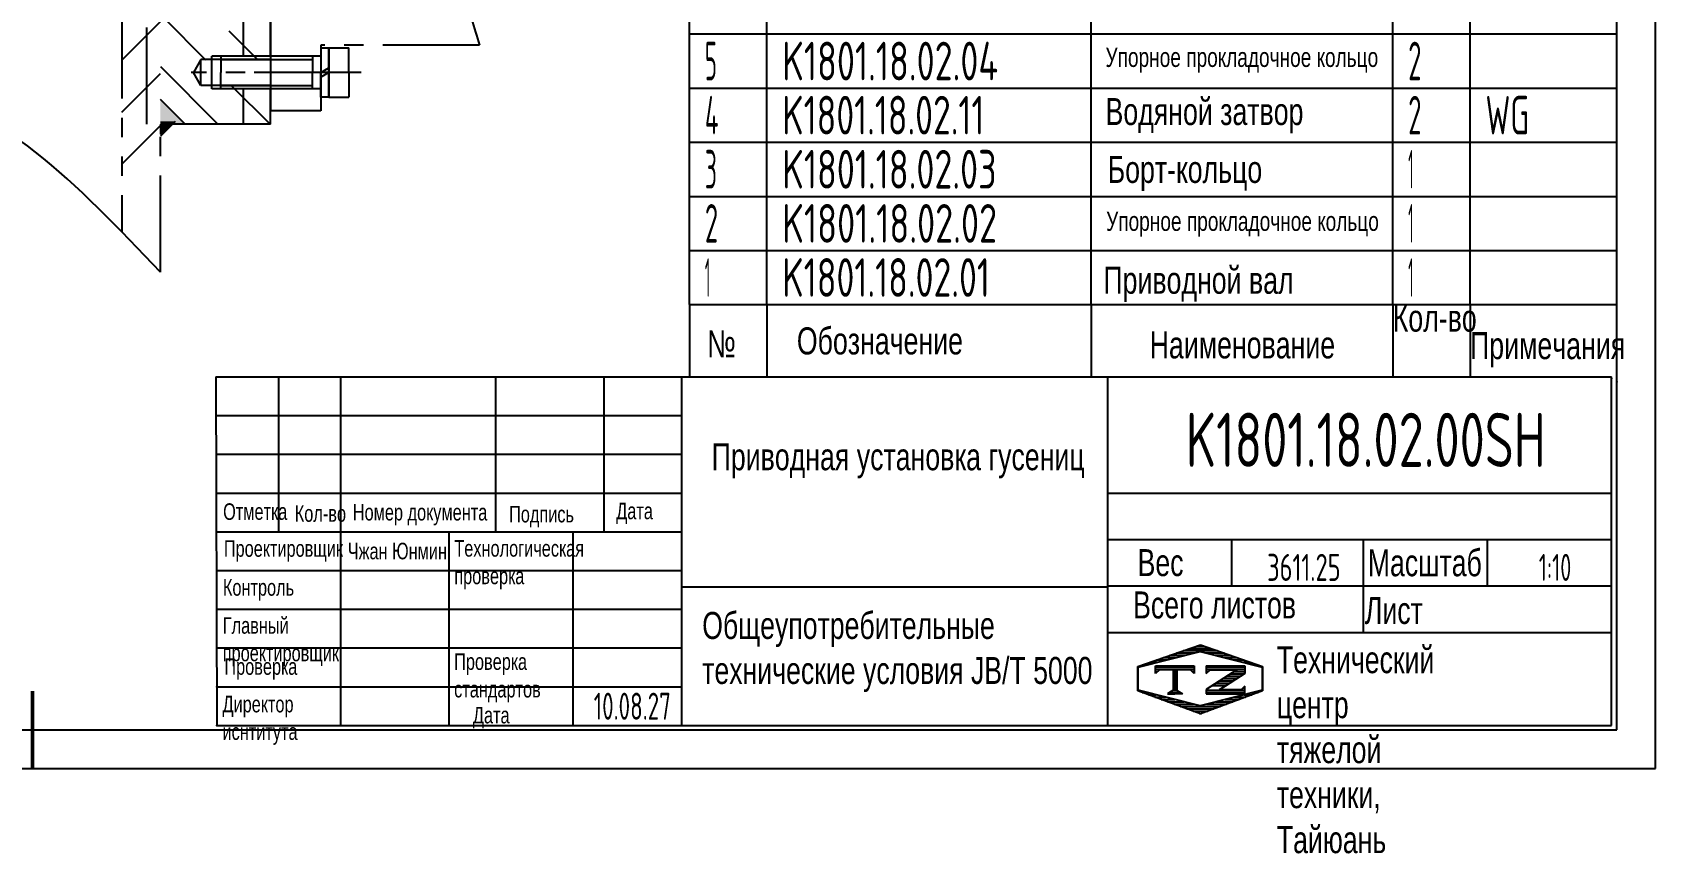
# Model space of a CAD drawing. Header units: millimetres. Extents: x -2 to 4202, y -110 to 2972.
# Drawn here: x 2100 to 4200, y -110 to 952 of the extents above; entities that cross this region are included whole.
import ezdxf
from ezdxf.enums import TextEntityAlignment as Align

# ---------------------------------------------------------------- set-up
doc = ezdxf.new("R2010")
doc.units = ezdxf.units.MM
doc.header["$LTSCALE"] = 100
doc.linetypes.add('G', pattern=[2, 1.25, -0.25, 0.25, -0.25])
doc.linetypes.add('K', pattern=[2.5, 1.25, -0.25, 0.25, -0.25, 0.25, -0.25])
for name, color, linetype in [('01', 7, 'Continuous'), ('02', 1, 'Continuous'), ('05', 4, 'G'), ('07', 6, 'K'), ('11', 3, 'Continuous'), ('THICK', 7, 'Continuous')]:
    doc.layers.add(name, color=color, linetype=linetype)
doc.styles.get("Standard").update_dxf_attribs({"font": 'isocp', "width": 0.707, "bigfont": 'intecad.shx'})

# ---------------------------------------------------------------- blocks, each defined once
blk = doc.blocks.new('*U338')
at = {"layer": '01'}
for points in [[(415, 5), (415, 292)], [(25, 5), (415, 5)]]:
    blk.add_lwpolyline(points, dxfattribs=at)
at = {"layer": '01', "const_width": 0.5}
blk.add_lwpolyline([(210, 0), (210, 10)], dxfattribs=at)
at = {"layer": '02'}
for points in [[(420, 0), (420, 297)], [(0, 0), (420, 0)]]:
    blk.add_lwpolyline(points, dxfattribs=at)
blk = doc.blocks.new('*U341')
at = {"layer": '01'}
for p, q in [((0, -70), (0, 0)), ((1200, -70), (1200, 0))]:
    blk.add_line(p, q, dxfattribs=at)
at = {"layer": '02'}
for p, q in [((0, 0), (100, 0)), ((100, -70), (100, 0)), ((100, 0), (520, 0)), ((520, -70), (520, 0)), ((520, 0), (910, 0)), ((910, -70), (910, 0)), ((910, 0), (1010, 0)), ((1010, -70), (1010, 0)), ((1010, 0), (1200, 0))]:
    blk.add_line(p, q, dxfattribs=at)
blk = doc.blocks.new('*U342')
at = {"layer": '01'}
for p, q in [((0, -70), (0, 0)), ((1200, -70), (1200, 0))]:
    blk.add_line(p, q, dxfattribs=at)
at = {"layer": '02'}
for p, q in [((0, 0), (100, 0)), ((100, -70), (100, 0)), ((100, 0), (520, 0)), ((520, -70), (520, 0)), ((520, 0), (910, 0)), ((910, -70), (910, 0)), ((910, 0), (1010, 0)), ((1010, -70), (1010, 0)), ((1010, 0), (1200, 0))]:
    blk.add_line(p, q, dxfattribs=at)
blk = doc.blocks.new('*U343')
at = {"layer": '01'}
for p, q in [((0, -70), (0, 0)), ((1200, -70), (1200, 0))]:
    blk.add_line(p, q, dxfattribs=at)
at = {"layer": '02'}
for p, q in [((0, 0), (100, 0)), ((100, -70), (100, 0)), ((100, 0), (520, 0)), ((520, -70), (520, 0)), ((520, 0), (910, 0)), ((910, -70), (910, 0)), ((910, 0), (1010, 0)), ((1010, -70), (1010, 0)), ((1010, 0), (1200, 0))]:
    blk.add_line(p, q, dxfattribs=at)
blk = doc.blocks.new('*U344')
at = {"layer": '01'}
for p, q in [((0, -70), (0, 0)), ((1200, -70), (1200, 0))]:
    blk.add_line(p, q, dxfattribs=at)
at = {"layer": '02'}
for p, q in [((0, 0), (100, 0)), ((100, -70), (100, 0)), ((100, 0), (520, 0)), ((520, -70), (520, 0)), ((520, 0), (910, 0)), ((910, -70), (910, 0)), ((910, 0), (1010, 0)), ((1010, -70), (1010, 0)), ((1010, 0), (1200, 0))]:
    blk.add_line(p, q, dxfattribs=at)
blk = doc.blocks.new('*U345')
at = {"layer": '01'}
for p, q in [((0, -70), (0, 0)), ((1200, -70), (1200, 0))]:
    blk.add_line(p, q, dxfattribs=at)
at = {"layer": '02'}
for p, q in [((0, 0), (100, 0)), ((100, -70), (100, 0)), ((100, 0), (520, 0)), ((520, -70), (520, 0)), ((520, 0), (910, 0)), ((910, -70), (910, 0)), ((910, 0), (1010, 0)), ((1010, -70), (1010, 0)), ((1010, 0), (1200, 0))]:
    blk.add_line(p, q, dxfattribs=at)
blk = doc.blocks.new('*U346')
at = {"layer": '01'}
for p, q in [((0, -70), (0, 0)), ((1200, -70), (1200, 0))]:
    blk.add_line(p, q, dxfattribs=at)
at = {"layer": '02'}
for p, q in [((0, 0), (100, 0)), ((100, -70), (100, 0)), ((100, 0), (520, 0)), ((520, -70), (520, 0)), ((520, 0), (910, 0)), ((910, -70), (910, 0)), ((910, 0), (1010, 0)), ((1010, -70), (1010, 0)), ((1010, 0), (1200, 0))]:
    blk.add_line(p, q, dxfattribs=at)
blk = doc.blocks.new('*X367')
at = {"color": 0}
for p, q in [((127.06, 7.8), (132.06, 7.8)), ((127.06, 7.5), (132.06, 7.5)), ((127.06, 7.2), (127.32, 7.2)), ((129.23, 6.3), (131.04, 6.3)), ((129.7, 6.6), (131.51, 6.6)), ((130.16, 6.9), (131.98, 6.9)), ((130.62, 7.2), (132.06, 7.2)), ((127.84, 5.4), (129.64, 5.4)), ((128.3, 5.7), (130.1, 5.7)), ((128.77, 6), (130.57, 6))]:
    blk.add_line(p, q, dxfattribs=at)
blk = doc.blocks.new('*X368')
at = {"color": 0}
for p, q in [((127.06, 4.8), (132.06, 4.8)), ((127.06, 4.5), (132.06, 4.5)), ((131.84, 5.1), (132.06, 5.1))]:
    blk.add_line(p, q, dxfattribs=at)
blk = doc.blocks.new('*X366')
at = {"color": 0}
for p, q in [((122.34, 4.5), (123.72, 4.5)), ((122.82, 4.8), (123.24, 4.8))]:
    blk.add_line(p, q, dxfattribs=at)
blk = doc.blocks.new('*X365')
at = {"color": 0}
for p, q in [((120.53, 7.8), (125.53, 7.8)), ((120.53, 7.5), (125.53, 7.5)), ((120.53, 7.2), (120.79, 7.2)), ((125.27, 7.2), (125.53, 7.2))]:
    blk.add_line(p, q, dxfattribs=at)
blk = doc.blocks.new('*X364')
at = {"color": 0}
for p, q in [((125.83, 10.5), (126.82, 10.5)), ((119.8, 8.4), (120.72, 8.4)), ((120.66, 8.7), (121.92, 8.7)), ((121.52, 9), (123.12, 9)), ((122.38, 9.3), (124.32, 9.3)), ((123.24, 9.6), (125.52, 9.6)), ((124.1, 9.9), (128.52, 9.9)), ((124.97, 10.2), (127.67, 10.2)), ((127.02, 9.6), (129.37, 9.6)), ((128.22, 9.3), (130.22, 9.3)), ((129.42, 9), (131.07, 9)), ((130.62, 8.7), (131.92, 8.7)), ((131.82, 8.4), (132.77, 8.4)), ((118.22, 7.8), (118.32, 7.8)), ((118.22, 7.5), (118.27, 7.5)), ((118.22, 7.2), (118.27, 7.2)), ((118.22, 6.9), (118.27, 6.9)), ((118.22, 6.6), (118.27, 6.6)), ((118.22, 6.3), (118.27, 6.3)), ((118.94, 8.1), (119.52, 8.1)), ((133.02, 8.1), (133.62, 8.1)), ((134.22, 7.8), (134.32, 7.8)), ((134.27, 7.5), (134.32, 7.5)), ((134.27, 7.2), (134.32, 7.2)), ((134.27, 6.9), (134.32, 6.9)), ((134.27, 6.6), (134.32, 6.6)), ((134.27, 6.3), (134.32, 6.3)), ((118.22, 6), (118.27, 6)), ((118.22, 5.7), (118.27, 5.7)), ((118.22, 5.4), (118.27, 5.4)), ((118.22, 5.1), (118.27, 5.1)), ((118.22, 4.8), (118.27, 4.8)), ((118.79, 4.5), (119.42, 4.5)), ((119.61, 4.2), (120.62, 4.2)), ((131.92, 4.2), (132.95, 4.2)), ((133.12, 4.5), (133.76, 4.5)), ((134.27, 6), (134.32, 6)), ((134.27, 5.7), (134.32, 5.7)), ((134.27, 5.4), (134.32, 5.4)), ((134.27, 5.1), (134.32, 5.1)), ((134.27, 4.8), (134.32, 4.8)), ((120.43, 3.9), (121.82, 3.9)), ((121.26, 3.6), (123.02, 3.6)), ((122.08, 3.3), (124.22, 3.3)), ((122.91, 3), (125.42, 3)), ((123.73, 2.7), (128.89, 2.7)), ((124.55, 2.4), (128.07, 2.4)), ((125.38, 2.1), (127.26, 2.1)), ((127.12, 3), (129.7, 3)), ((128.32, 3.3), (130.51, 3.3)), ((129.52, 3.6), (131.32, 3.6)), ((130.72, 3.9), (132.14, 3.9)), ((126.2, 1.8), (126.45, 1.8))]:
    blk.add_line(p, q, dxfattribs=at)

msp = doc.modelspace()

# ---------------------------------------------------------------- hatches: boundary and pattern name
at = {"layer": '07', "linetype": 'K'}
h = msp.add_hatch(dxfattribs=at)
h.set_pattern_fill('ANSI31', color=6, scale=15, angle=-90, style=0)
h.set_pattern_definition([(315, (-3655.437, 4471.48), (33.67596, 33.67596), [])])
h.paths.add_polyline_path([(2408.0241, 833.4122), (2408.0241, 878.9122), (2332.0241, 878.9122), (2332.0241, 883.1122), (2318.0241, 883.1122), (2308.3247, 899.9122), (2318.0241, 916.7122), (2332.0241, 916.7122), (2332.0241, 920.9122), (2408.0241, 920.9122), (2408.0241, 953.9522), (2370.0241, 953.9522), (2370.0241, 954.2022), (2338.0241, 954.2022), (2338.0241, 998.4122), (2297.6241, 998.4122), (2265.6241, 966.4122), (2265.6241, 865.4122), (2297.6241, 833.4122)])
h.paths.add_polyline_path([(2297.6241, 2357.4122), (2338.0241, 2357.4122), (2338.0241, 2401.6222), (2370.0241, 2401.6222), (2370.0241, 2401.8722), (2408.0241, 2401.8722), (2408.0241, 2434.9122), (2332.0241, 2434.9122), (2332.0241, 2439.1122), (2318.0241, 2439.1122), (2308.3247, 2455.9122), (2318.0241, 2472.7122), (2332.0241, 2472.7122), (2332.0241, 2476.9122), (2408.0241, 2476.9122), (2408.0241, 2522.4122), (2297.6241, 2522.4122), (2265.6241, 2490.4122), (2265.6241, 2389.4122)])
h.paths.add_polyline_path([(2408.0241, 2472.7122), (2408.0241, 2476.9122), (2332.0241, 2476.9122), (2332.0241, 2472.7122)], flags=17)
h.paths.add_polyline_path([(2408.0241, 2434.9122), (2408.0241, 2439.1122), (2332.0241, 2439.1122), (2332.0241, 2434.9122)], flags=16)
h.paths.add_polyline_path([(2408.0241, 916.7122), (2408.0241, 920.9122), (2332.0241, 920.9122), (2332.0241, 916.7122)], flags=17)
h.paths.add_polyline_path([(2408.0241, 878.9122), (2408.0241, 883.1122), (2332.0241, 883.1122), (2332.0241, 878.9122)], flags=16)
h = msp.add_hatch(color=6, dxfattribs=at)
h.paths.add_polyline_path([(2297.6241, 833.4122), (2265.6241, 865.4122), (2265.6241, 833.4122)])
h.paths.add_polyline_path([(2278.6241, 833.4122), (2265.6241, 833.4122), (2265.6241, 820.4122)])
msp.add_hatch(color=6, dxfattribs=at).paths.add_polyline_path([(2284.4681, 837.0067), (2265.6241, 837.0067), (2265.6241, 818.0067)])

# ---------------------------------------------------------------- linework, layer by layer
at = {"layer": '01'}
for p in [(4142.9661, 504.3786), (4150, 500)]:
    msp.add_point(p, dxfattribs=at)
at = {"layer": '02'}
for p, q in [((2950, 600), (2950, 506.611)), ((2950, 600), (4150, 600)), ((3050, 600), (3050, 506.611)), ((3470, 600), (3470, 506.611)), ((3860, 600), (3860, 506.611)), ((3959.9857, 598.9681), (3959.9857, 505.5791))]:
    msp.add_line(p, q, dxfattribs=at)
at = {"layer": '02', "color": 1, "linetype": 'Continuous'}
for points in [[(2730.7595, 2420.5122), (2633.3106, 2112.8605), (2724.0574, 1690.9227), (2676.3488, 1204.7122), (2660.3662, 1004.0008), (2678.4229, 935.5122)], [(2265.6241, 641.8181), (1934.098, 874.0321), (1403.1839, 684.6589), (1019.454, 789.8662), (822.6241, 789.8662)]]:
    msp.add_spline(points, degree=3, dxfattribs=at)
at = {"layer": '05'}
msp.add_line((2525.2753, 900.1122), (2305.3247, 900.1122), dxfattribs=at)
at = {"layer": '07', "color": 6, "linetype": 'K'}
for p, q in [((2215.6241, 1491.6622), (2215.6241, 693.9851)), ((2248.0241, 833.4122), (2248.0241, 1491.6622)), ((2373.0241, 921.1122), (2373.0241, 1114.0512)), ((2408.0241, 921.1122), (2408.0241, 1008.0122)), ((2215.6241, 916.1537), (2265.6241, 966.1537)), ((2408.0241, 971.0317), (2408.0241, 850.5122)), ((2678.4229, 935.5122), (2473.0241, 935.5122)), ((2678.4229, 935.5122), (2473.0241, 935.5122)), ((2473.0241, 935.5122), (2473.0241, 850.5122)), ((2473.0241, 931.8622), (2473.0241, 900.1122)), ((2483.5241, 931.8622), (2473.0241, 931.8622)), ((2483.5241, 932.1122), (2483.5241, 900.1122)), ((2483.5241, 932.1122), (2509.5241, 932.1122)), ((2483.5241, 900.1122), (2483.5241, 931.8622)), ((2509.5241, 900.1122), (2509.5241, 932.1122)), ((2318.0241, 916.9122), (2308.3247, 900.1122)), ((2408.0241, 916.9122), (2318.0241, 916.9122)), ((2318.0241, 883.3122), (2318.0241, 916.9122)), ((2332.0241, 879.1122), (2332.0241, 921.1122)), ((2408.0241, 921.1122), (2332.0241, 921.1122)), ((2473.0241, 921.1122), (2343.5241, 921.1122)), ((2343.5241, 921.1122), (2343.5241, 900.1122)), ((2343.5241, 916.9122), (2462.5241, 916.9122)), ((2473.0241, 921.1122), (2408.0241, 921.1122)), ((2462.5241, 921.1122), (2462.5241, 900.1122)), ((2473.0241, 900.1122), (2483.5241, 906.1744)), ((2215.6241, 848.8018), (2265.6241, 898.8018)), ((2318.0241, 883.3122), (2308.3247, 900.1122)), ((2408.0241, 883.3122), (2318.0241, 883.3122)), ((2343.5241, 879.1122), (2343.5241, 900.1122)), ((2343.5241, 883.3122), (2462.5241, 883.3122)), ((2486.1788, 900.1122), (2386.9243, 900.1122)), ((2462.5241, 879.1122), (2462.5241, 900.1122)), ((2485.6208, 900.1122), (2470.9285, 900.1122)), ((2473.0241, 868.3622), (2473.0241, 900.1122)), ((2483.5241, 900.1122), (2473.0241, 894.05)), ((2483.5241, 868.1122), (2483.5241, 900.1122)), ((2483.5241, 900.1122), (2483.5241, 868.3622)), ((2509.5241, 900.1122), (2509.5241, 868.1122)), ((2297.6241, 833.4122), (2265.6241, 865.4122)), ((2297.6241, 833.4122), (2265.6241, 865.4122)), ((2408.0241, 879.1122), (2332.0241, 879.1122)), ((2473.0241, 879.1122), (2343.5241, 879.1122)), ((2373.0241, 833.4122), (2373.0241, 879.1122)), ((2473.0241, 879.1122), (2408.0241, 879.1122)), ((2408.0241, 833.4122), (2408.0241, 879.1122)), ((2483.5241, 868.3622), (2473.0241, 868.3622)), ((2483.5241, 868.1122), (2509.5241, 868.1122)), ((2473.0241, 850.5122), (2408.0241, 850.5122)), ((2215.6241, 781.4499), (2265.6241, 831.4499)), ((2265.6241, 641.8181), (2265.6241, 837.0067)), ((2284.4681, 837.0067), (2265.6241, 818.0067)), ((2297.6241, 833.4122), (2265.6241, 833.4122)), ((2278.6241, 833.4122), (2265.6241, 820.4122)), ((2297.6241, 833.4122), (2265.6241, 833.4122)), ((2265.6241, 833.4122), (2265.6241, 820.4122)), ((2408.0241, 833.4122), (2297.6241, 833.4122))]:
    msp.add_line(p, q, dxfattribs=at)
at = {"layer": 'THICK'}
for p, q in [((2337.1306, 506.611), (2338.4991, 55.4942)), ((2337.1306, 506.611), (4142.9661, 506.611)), ((2418.6717, 506.3934), (2418.6717, 506.611)), ((2418.6976, 306.1146), (2418.6976, 506.611)), ((2498.8962, 55.4942), (2498.8962, 506.611)), ((2699.3925, 306.1146), (2699.3925, 506.611)), ((2839.7399, 306.1146), (2839.7399, 506.611)), ((2939.9881, 55.4942), (2939.9881, 506.611)), ((3491.353, 55.4942), (3491.353, 506.611)), ((4142.9661, 55.4942), (4142.9661, 506.611)), ((2338.4991, 356.2387), (2939.9881, 356.2387)), ((3491.353, 356.2387), (4142.9661, 356.2387)), ((2338.4991, 306.1146), (2939.9881, 306.1146)), ((2639.2436, 55.4942), (2639.2436, 306.1146)), ((2799.6407, 55.4942), (2799.6407, 306.1146)), ((3491.353, 296.0898), (4142.9661, 296.0898)), ((3651.7501, 235.9409), (3651.7501, 296.0898)), ((3822.172, 175.792), (3822.172, 296.0898)), ((3982.569, 235.9409), (3982.569, 296.0898)), ((2939.9881, 235.0719), (3491.353, 235.0719)), ((3491.353, 235.9409), (4142.9661, 235.9409)), ((3491.353, 175.792), (4142.9661, 175.792)), ((2338.4991, 55.4942), (4142.9661, 55.4942))]:
    msp.add_line(p, q, dxfattribs=at)
at = {"layer": 'THICK', "color": 3}
for p, q in [((2338.4991, 456.4869), (2939.9881, 456.4869)), ((2338.4991, 406.3628), (2939.9881, 406.3628)), ((2338.4991, 255.9905), (2939.9881, 255.9905)), ((2338.4991, 205.8665), (2939.9881, 205.8665)), ((2338.4991, 155.7424), (2939.9881, 155.7424)), ((3529.9694, 131.7438), (3611.2209, 160.0437)), ((3530.497, 131.1065), (3610.6955, 151.1561)), ((3610.6955, 151.1561), (3690.894, 131.1065)), ((3611.2209, 160.0437), (3691.4172, 131.7438)), ((3529.9694, 100.2281), (3529.9694, 131.7438)), ((3530.497, 101.032), (3530.497, 131.1065)), ((3553.1429, 122.6536), (3553.1429, 132.6784)), ((3553.1429, 132.6784), (3603.267, 132.6784)), ((3558.1553, 127.666), (3553.1429, 122.6536)), ((3598.2545, 127.666), (3558.1553, 127.666)), ((3576.0114, 127.7139), (3576.0114, 100.218)), ((3578.2042, 127.7139), (3578.2042, 100.218)), ((3580.7104, 127.7139), (3580.7104, 100.218)), ((3603.267, 122.6536), (3598.2545, 127.666)), ((3603.267, 132.6784), (3603.267, 122.6536)), ((3618.6157, 132.6784), (3618.6157, 122.6536)), ((3618.6157, 132.6784), (3668.7397, 132.6784)), ((3618.6157, 122.6536), (3623.6281, 127.666)), ((3658.0873, 127.666), (3618.6157, 102.1275)), ((3623.6281, 127.666), (3658.0873, 127.666)), ((3668.7397, 132.6784), (3668.7397, 122.6536)), ((3690.894, 131.1065), (3690.894, 101.032)), ((3691.4172, 131.7438), (3691.4172, 100.2281)), ((2338.4991, 105.6183), (2939.9881, 105.6183)), ((3643.0592, 106.3147), (3635.398, 101.4116)), ((3668.7384, 122.7494), (3643.0592, 106.3147)), ((3668.7384, 106.424), (3663.726, 101.4116)), ((3668.7384, 96.3992), (3668.7384, 106.424)), ((3611.2209, 70.6419), (3529.9694, 100.2281)), ((3610.6955, 80.9824), (3530.497, 101.032)), ((3578.2042, 102.5093), (3568.493, 96.3992)), ((3568.493, 96.3992), (3578.2042, 96.3992)), ((3578.2042, 102.5093), (3587.9155, 96.3992)), ((3587.9155, 96.3992), (3578.2042, 96.3992)), ((3690.894, 101.032), (3610.6955, 80.9824)), ((3691.4172, 100.2281), (3611.2209, 70.6419)), ((3618.6157, 102.1275), (3618.6157, 96.3992)), ((3618.6157, 96.3992), (3668.7384, 96.3992)), ((3663.726, 101.4116), (3635.398, 101.4116))]:
    msp.add_line(p, q, dxfattribs=at)
for p in [(2338.4991, 105.6183), (2338.4991, 55.4942)]:
    msp.add_point(p, dxfattribs=at)

# ---------------------------------------------------------------- block references
at = {"layer": '02', "xscale": 10, "yscale": 10, "zscale": 10}
msp.add_blockref('*U338', (0, 0), dxfattribs=at)
at = {"layer": '02'}
for name, p in [('*U346', (2950, 1020)), ('*U345', (2950, 950)), ('*U344', (2950, 880)), ('*U343', (2950, 810)), ('*U342', (2950, 740)), ('*U341', (2950, 670))]:
    msp.add_blockref(name, p, dxfattribs=at)
at = {"layer": 'THICK', "color": 3, "xscale": 10.02481658710789, "yscale": 10.02481658710713, "zscale": 10.02481658710786}
for name in ['*X364', '*X365', '*X367', '*X366', '*X368']:
    msp.add_blockref(name, (2344.8393, 53.0449), dxfattribs=at)

# ---------------------------------------------------------------- texts
at = {"layer": '01', "attachment_point": 1}
for s, insert, char_height in [('{\\fArial|b0|i0|c204|p34;Отметка}', (2346.6854, 342.883), 21.375446), ('{\\fArial|b0|i0|c204|p34;Кол-во}', (2439.384, 340.4241), 21.375446), ('{\\fArial|b0|i0|c204|p34;Номер документа}', (2514.4711, 342.0688), 21.375446), ('{\\fArial|b0|i0|c204|p34;Подпись}', (2716.6595, 339.6044), 21.375446), ('{\\fArial|b0|i0|c204|p34;Дата}', (2855.2972, 343.7026), 21.375446), ('{\\fArial|b0|i0|c204|p34;Проектировщик}', (2347.626, 295.1364), 21.375446), ('{\\fArial|b0|i0|c204|p34;Технологическая\\Pпроверка}', (2645.8105, 295.2971), 21.375446), ('{\\fArial|b0|i0|c204|p34;\\C3;Чжан Юнмин}', (2507.9118, 291.8524), 21.375446), ('{\\fArial|b0|i0|c204|p34;Вес}', (3529.8591, 283.642), 34.913229), ('{\\fArial|b0|i0|c204|p34;Контроль}', (2346.3983, 244.7873), 21.375446), ('{\\fArial|b0|i0|c204|p34;Главный\\Pпроектировщик}', (2346.209, 195.5881), 21.375446), ('{\\fArial|b0|i0|c204|p34;Проверка\\Pстандартов}', (2645.6059, 148.7774), 21.375446), ('{\\fArial|b0|i0|c204|p34;Проверка}', (2348.298, 142.4266), 21.375446), ('{\\fArial|b0|i0|c204|p34;Директор\\Pиснтитута}', (2345.8802, 93.8605), 21.375446), ('{\\fArial|b0|i0|c204|p34;Дата}', (2669.8919, 79.5733), 21.375446)]:
    msp.add_mtext(s, dxfattribs=dict(at, insert=insert, char_height=char_height))
at = {"layer": '01', "insert": (3710.0376, 158.074), "char_height": 34.913229, "width": 1.640683, "attachment_point": 1}
msp.add_mtext('{\\fArial|b0|i0|c204|p34;Технический центр\\Pтяжелой техники, Тайюань}', dxfattribs=at)
at = {"layer": '02', "attachment_point": 1}
for s, insert, char_height in [('{\\fArial|b0|i0|c204|p34;\\C3;Упорное прокладочное кольцо}', (3488.3208, 932.3966), 25), ('{\\fArial|b0|i0|c204|p34;\\C3;Водяной затвор}', (3488.3681, 867.2505), 35), ('{\\fArial|b0|i0|c204|p34;\\C3;Упорное прокладочное кольцо}', (3489.1487, 720.3121), 25), ('{\\fArial|b0|i0|c204|p34;\\C3;Приводной вал}', (3485.626, 648.9888), 35), ('{\\fArial|b0|i0|c204|p34;\\C0;Кол-во}', (3860, 600), 35), ('{\\fArial|b0|i0|c204|p34;\\C0;Обозначение}', (3089.0069, 570.5005), 35), ('{\\fArial|b0|i0|c204|p34;\\C0;Наименование}', (3545.4713, 565.3471), 35), ('{\\fArial|b0|i0|c204|p34;\\C0;Примечания}', (3960, 564.4031), 35), ('{\\fArial|b0|i0|c204|p34;\\C3;Приводная установка гусениц}', (2978.7638, 420.6887), 35)]:
    msp.add_mtext(s, dxfattribs=dict(at, insert=insert, char_height=char_height))
at = {"layer": '02', "char_height": 35, "attachment_point": 1}
for s, insert, width in [('{\\fArial|b0|i0|c204|p34;\\C3;Борт-кольцо}', (3491.1102, 792.3657), 0.914015), ('{\\fArial|b0|i0|c204|p34;\\C0;№}', (2972.9566, 566.6355), 1.289449)]:
    msp.add_mtext(s, dxfattribs=dict(at, insert=insert, width=width))
at = {"layer": '05', "char_height": 34.9272, "attachment_point": 1}
for s, insert in [('{\\fArial|b0|i0|c204|p34;\\C0;Масштаб}', (3827.684, 283.4768)), ('{\\fArial|b0|i0|c204|p34;\\C0;Всего листов}', (3524.0913, 228.8806)), ('{\\fArial|b0|i0|c204|p34;\\C0;Лист}', (3823.9743, 221.7879)), ('{\\fArial|b0|i0|c204|p34;\\C0;Общеупотребительные\\Pтехнические условия \\fArial|b0|i0|c0|p34;JB/T 5000}', (2966.5585, 202.3628))]:
    msp.add_mtext(s, dxfattribs=dict(at, insert=insert))
at = {"layer": '11'}
for s, height, width, p, p2 in [('5', 50, 0.527686, (2970, 890), (2985.6042, 890)), ('K1801.18.02.04', 50, 0.693834, (3070, 890), (3349.4417, 890)), ('2', 50, 0.562593, (3880, 890), (3897.1608, 890)), ('4', 50, 0.543846, (2970, 820), (2987.675, 820)), ('K1801.18.02.11', 50, 0.692963, (3070, 820), (3331.7667, 820)), ('2', 50, 0.562593, (3880, 820), (3897.1608, 820)), ('WG', 50, 0.6464, (3980, 820), (4036.56, 820)), ('3', 50, 0.527686, (2970, 750), (2985.6042, 750)), ('K1801.18.02.03', 50, 0.693738, (3070, 750), (3347.371, 750)), ('1', 50, 0.404, (3880, 750), (3887.07, 750)), ('2', 50, 0.562593, (2970, 680), (2987.1608, 680)), ('K1801.18.02.02', 50, 0.693769, (3070, 680), (3348.0298, 680)), ('1', 50, 0.404, (3880, 680), (3887.07, 680)), ('1', 50, 0.404, (2970, 610), (2977.07, 610)), ('K1801.18.02.01', 50, 0.693325, (3070, 610), (3338.8367, 610)), ('1', 50, 0.404, (3880, 610), (3887.07, 610)), ('K1801.18.02.00SH', 70, 0.695901, (3592.2733, 390), (4057.7267, 390)), ('3611.25', 35, 0.680431, (3697.472, 242.5), (3792.528, 242.5)), ('1:10', 35, 0.6497, (4048.957, 242.5), (4091.043, 242.5)), ('10.08.27', 34.91323, 0.642055, (2826.2386, 62.9756), (2925.9907, 62.9756))]:
    msp.add_text(s, height=height, dxfattribs=dict(at, width=width)).set_placement(p, p2, align=Align.FIT)

doc.saveas('drawing.dxf')
